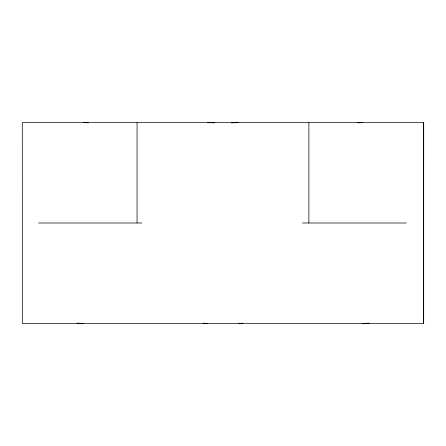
<?xml version="1.0" encoding="UTF-8"?>
<svg xmlns="http://www.w3.org/2000/svg" width="446" height="446" viewBox="0 0 446 446"><rect width="100%" height="100%" fill="white"/><g stroke="black" fill="none" stroke-linecap="round" stroke-linejoin="round"><path stroke-width="0.67" d="M423.7 122.611L22.3 122.611L22.333 323.389L423.689 323.389L423.689 122.611L423.667 323.389M38.607 223L141.878 223M302.433 223L406.2 223M308.883 122.611L308.883 223M137.056 122.611L137.056 223M207.719 323.378A21.837 2.213 -5.9 0 1 203.136 323.155M207.719 122.639A21.837 2.213 5.9 0 1 214.465 122.862M369.059 323.155A21.837 2.213 -5.9 0 1 362.314 323.378M357.737 122.862A21.837 2.213 5.9 0 1 362.314 122.639M242.864 323.155A21.837 2.213 5.9 0 1 238.281 323.378M231.535 122.862A21.837 2.213 -5.9 0 1 238.281 122.639M83.686 323.378A21.837 2.213 5.9 0 1 76.941 323.155M83.686 122.617A21.837 2.213 -5.9 0 1 88.263 122.84"/></g></svg>
